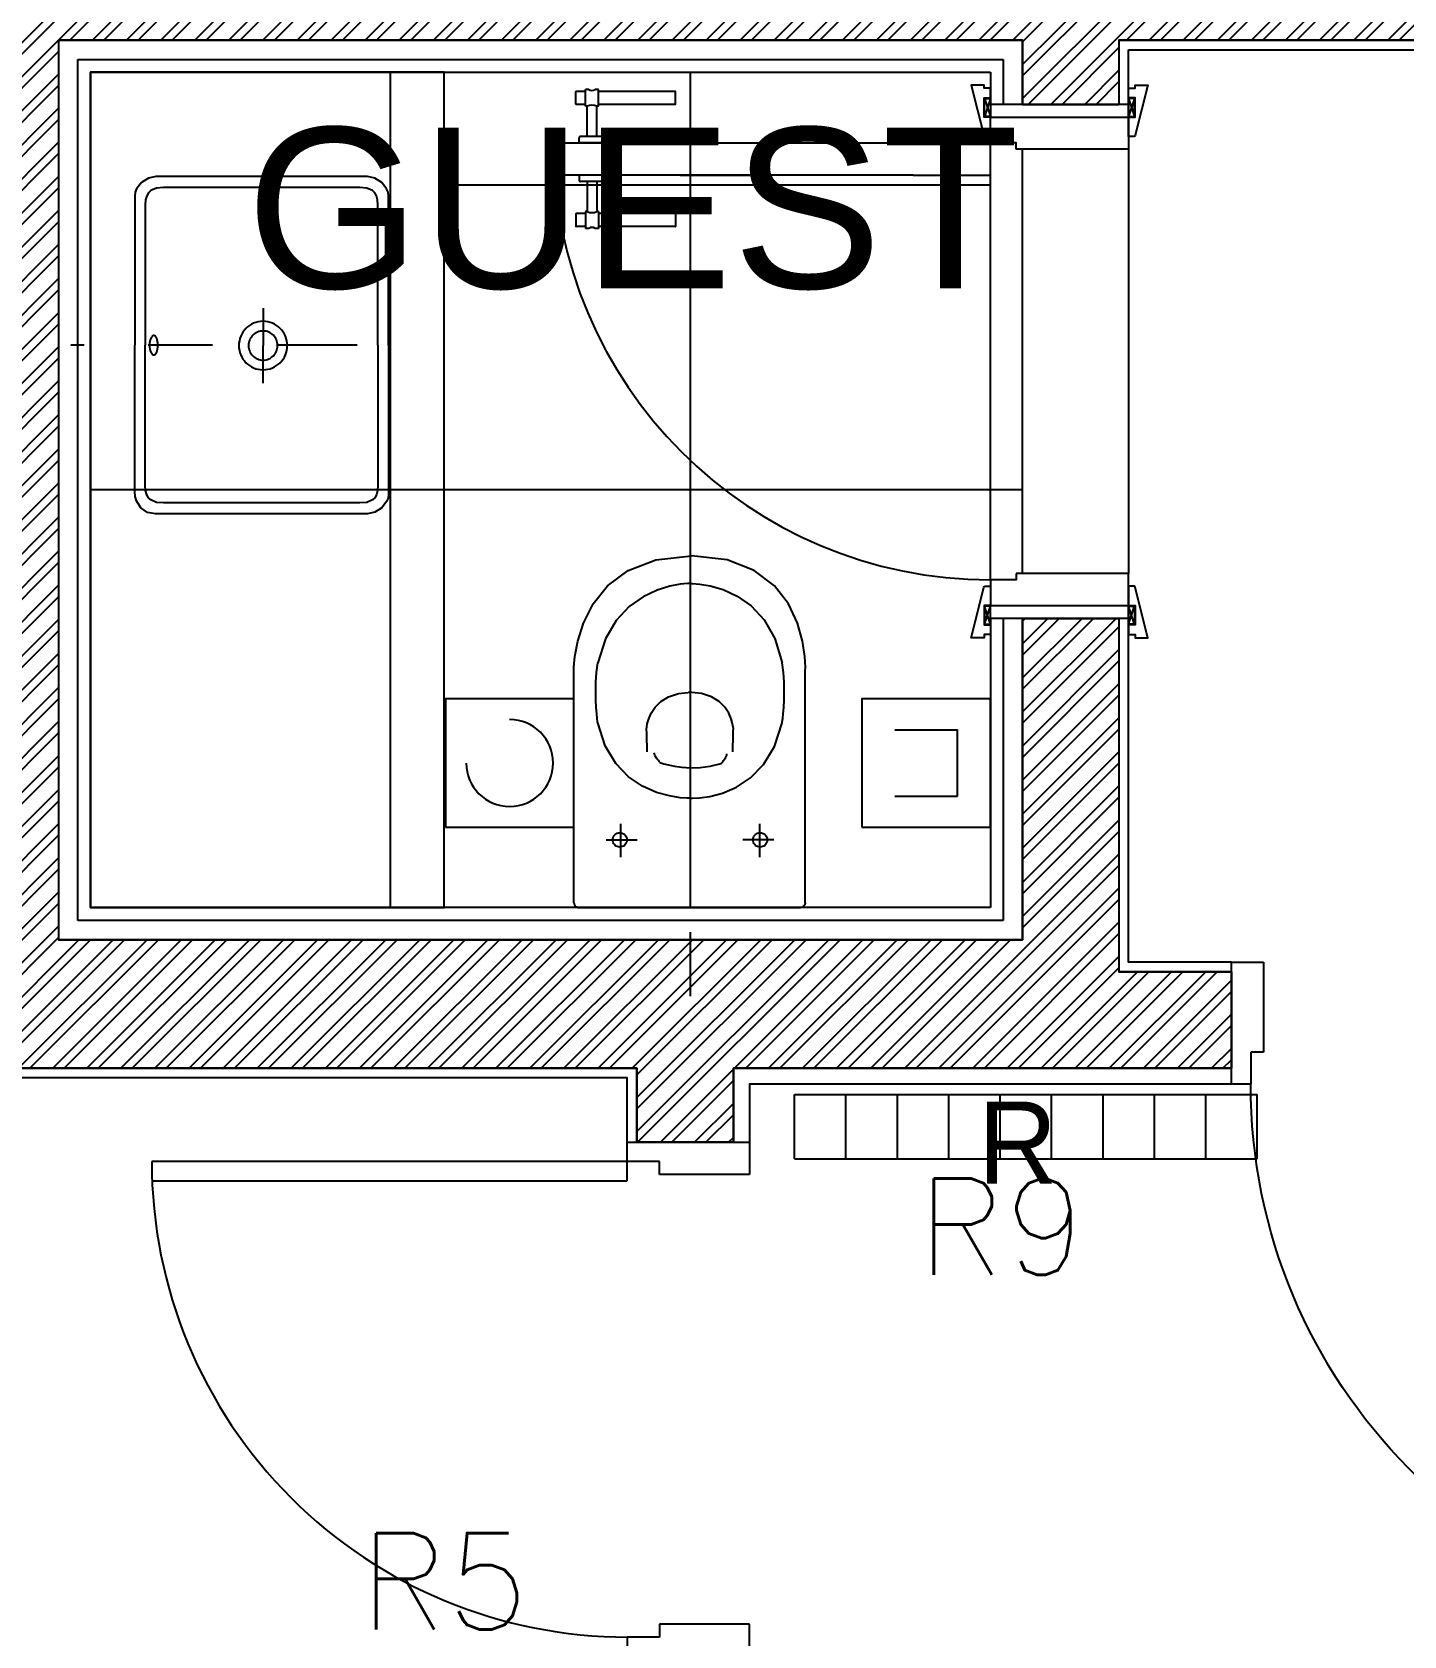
# Model space of a CAD drawing. Extents: x 0 to 47, y -4.1 to 58.5.
# Drawn here: x 29.327 to 31.462, y 9.967 to 12.462 of the extents above; entities that cross this region are included whole.
import ezdxf
from ezdxf.enums import TextEntityAlignment as Align

# ---------------------------------------------------------------- set-up
doc = ezdxf.new("R2010")
doc.units = 0
doc.header["$MEASUREMENT"] = 0
doc.header["$PDMODE"] = 35
doc.header["$PDSIZE"] = 0.3
for name, pattern in [('CENTER', [2, 1.25, -0.25, 0.25, -0.25]), ('DASHDOTX2', [50.8, 25.4, -12.7, 0, -12.7]), ('HIDDEN2', [0.1875, 0.125, -0.0625])]:
    doc.linetypes.add(name, pattern=pattern)
doc.layers.get('0').update_dxf_attribs({"linetype": 'CONTINUOUS'})
doc.layers.get('DEFPOINTS').update_dxf_attribs({"linetype": 'CONTINUOUS'})
for name, color, linetype in [('03', 3, 'CONTINUOUS'), ('04', 4, 'CONTINUOUS'), ('A-AXIS-SANITARY', 10, 'DASHDOTX2'), ('a-dim', 3, 'CONTINUOUS'), ('A-DOORS', 1, 'CONTINUOUS'), ('A-HATCH-WALL', 8, 'CONTINUOUS'), ('A-NOMENCLATURE', 3, 'CONTINUOUS'), ('A-PLASTER', 8, 'CONTINUOUS'), ('A-PORTE', 1, 'CONTINUOUS'), ('A-proj-marble', 137, 'CONTINUOUS'), ('A-PROJ-TIL-BATH', 8, 'CONTINUOUS'), ('A-RADIATEUR HIDDEN', 4, 'HIDDEN2'), ('A-SECT-TILE', 12, 'CONTINUOUS'), ('A-WALL', 4, 'CONTINUOUS'), ('FUR2', 34, 'CONTINUOUS')]:
    doc.layers.add(name, color=color, linetype=linetype)
doc.styles.add('A100-STEXT', font='Arial Regular.ttf', dxfattribs={"height": 0.25})
doc.styles.add('ROMANS', font='romans')
doc.dimstyles.new('A100-DIM', dxfattribs={"dimtxt": 0.25, "dimasz": 0.2, "dimexe": 0.1, "dimexo": 0.3, "dimgap": 0.1, "dimtad": 1, "dimlfac": 100, "dimrnd": 0.5, "dimdsep": 46, "dimtxsty": 'A100-STEXT', "dimblk1": 'OBLIQUE', "dimblk2": 'OBLIQUE', "dimsah": 1, "dimcen": -0.05, "dimdle": 0.1, "dimclrd": 15, "dimclre": 15, "dimclrt": 256, "dimadec": 0, "dimazin": 0, "dimtfac": 0.28, "dimtix": 1, "dimtmove": 2, "dimatfit": 3, "dimldrblk": 'OBLIQUE', "dimfxl": 1, "dimtolj": 1, "dimarcsym": 0})

# ---------------------------------------------------------------- blocks, each defined once
blk = doc.blocks.new('P90E19D')
at = {"layer": 'A-PORTE'}
for p, q in [((0, 0), (0.05, 0)), ((0, -0.19), (0, 0)), ((0.05, 0), (0.05, -0.14)), ((0.9, 0), (0.85, 0)), ((0.85, 0), (0.85, -0.14)), ((0.9, -0.19), (0.9, 0)), ((0.03, -0.14), (0.03, -0.19)), ((0.05, -0.14), (0.03, -0.14)), ((0.85, -0.14), (0.87, -0.14)), ((0.87, -0.14), (0.87, -0.19)), ((0.03, -0.19), (0, -0.19)), ((0.06, -0.19), (0.02, -0.19)), ((0.03, -0.19), (0.03, -1.0399)), ((0.06, -1.0391), (0.06, -0.19)), ((0.87, -0.19), (0.9, -0.19))]:
    blk.add_line(p, q, dxfattribs=at)
blk.add_arc((0.02, -0.19), 0.85, 270.6741, 360, dxfattribs=at)
blk = doc.blocks.new('P80E19D')
at = {"layer": 'A-PORTE'}
for p, q in [((0, -0.19), (0, 0)), ((0, 0), (0.05, 0)), ((0.05, 0), (0.05, -0.14)), ((0.75, 0), (0.75, -0.14)), ((0.8, 0), (0.75, 0)), ((0.8, -0.19), (0.8, 0)), ((0.05, -0.14), (0.03, -0.14)), ((0.03, -0.14), (0.03, -0.19)), ((0.75, -0.14), (0.77, -0.14)), ((0.77, -0.14), (0.77, -0.19)), ((0.03, -0.19), (0, -0.19)), ((0.06, -0.19), (0.02, -0.19)), ((0.03, -0.19), (0.03, -0.93)), ((0.06, -0.93), (0.06, -0.19)), ((0.77, -0.19), (0.8, -0.19))]:
    blk.add_line(p, q, dxfattribs=at)
blk.add_arc((0.03, -0.19), 0.74, 270, 0, dxfattribs=at)
blk = doc.blocks.new('A$C4412624D')
for points in [[(-363.316505, 205.931824, 0), (-369.377186, 205.812927, 0), (-385.619804, 204.401184, 0), (-409.135235, 200.113983, 0), (-437.014357, 191.368836, 0), (-466.348038, 176.583069, 0), (-494.227158, 154.174194, 0), (-517.742592, 122.559601, 0), (-533.985207, 80.156738, 0), (-540.045876, 25.382996, 0)], [(-7.305237, 205.931824, 0), (-19.51413, 205.931824, 0), (-52.233948, 205.931824, 0), (-99.604431, 205.931824, 0), (-155.76532, 205.931824, 0), (-214.856354, 205.931793, 0), (-271.017242, 205.931793, 0), (-318.387726, 205.931793, 0), (-351.107536, 205.931763, 0), (-363.316406, 205.931763, 0)], [(-7.305237, 205.931824, 0), (-7.054718, 205.891724, 0), (-6.383331, 205.746399, 0), (-5.411285, 205.458283, 0), (-4.258881, 204.989777, 0), (-3.046356, 204.303314, 0), (-1.893951, 203.361298, 0), (-0.921936, 202.126221, 0), (-0.250519, 200.560455, 0), (0, 198.626465, 0)], [(-0.000031, 198.626618, 0), (-0.000031, 186.942688, 0), (-0.000031, 155.629791, 0), (-0.000031, 110.296204, 0), (-0.000031, 56.550171, 0), (0, 0, 0), (0, -53.746025, 0), (0, -99.079628, 0), (0.000031, -130.392528, 0), (0.000031, -142.076446, 0)], [(-283.871368, 169.254578, 0), (-285.531082, 169.495087, 0), (-290.24971, 170.096344, 0), (-297.636414, 170.87796, 0), (-307.300392, 171.659577, 0), (-318.850838, 172.260834, 0), (-331.896935, 172.501343, 0), (-346.047874, 172.200714, 0), (-360.912849, 171.17862, 0), (-376.101044, 169.254608, 0)], [(-497.934326, 27.701111, 0), (-497.803253, 31.697464, 0), (-496.723526, 42.562134, 0), (-493.665352, 58.608521, 0), (-487.598946, 78.150055, 0), (-477.494526, 99.500153, 0), (-462.322313, 120.972229, 0), (-441.052518, 140.879669, 0), (-412.655359, 157.53595, 0), (-376.101051, 169.254425, 0)], [(-167.899292, 27.713638, 0), (-167.94632, 31.783478, 0), (-168.779755, 42.831787, 0), (-171.43811, 59.116745, 0), (-176.960022, 78.896546, 0), (-186.383972, 100.429382, 0), (-200.748535, 121.973389, 0), (-221.092255, 141.786835, 0), (-248.453674, 158.127808, 0), (-283.871368, 169.254547, 0)], [(-103.977631, 156.470307, 0), (-103.977631, 154.841889, 0), (-103.977631, 150.477722, 0), (-103.977631, 144.159454, 0), (-103.977631, 136.668732, 0), (-103.977661, 128.787171, 0), (-103.977661, 121.296448, 0), (-103.977661, 114.97818, 0), (-103.977692, 110.614014, 0), (-103.977692, 108.985626, 0)], [(-128.633087, 134.554077, 0), (-126.879395, 134.554077, 0), (-122.179504, 134.554077, 0), (-115.375183, 134.554077, 0), (-107.308197, 134.554077, 0), (-98.820343, 134.554108, 0), (-90.753357, 134.554108, 0), (-83.949036, 134.554108, 0), (-79.249146, 134.554138, 0), (-77.495453, 134.554138, 0)], [(-93.019531, 135.467438, 0), (-93.196075, 137.437134, 0), (-93.705109, 139.291046, 0), (-94.515656, 140.998169, 0), (-95.596771, 142.527588, 0), (-96.917511, 143.848328, 0), (-98.446899, 144.929444, 0), (-100.154022, 145.740021, 0), (-102.007935, 146.249054, 0), (-103.977631, 146.425629, 0), (-103.977631, 146.425537, 0), (-105.947327, 146.248993, 0), (-107.801239, 145.73996, 0), (-109.508362, 144.929413, 0), (-111.03775, 143.848328, 0), (-112.358459, 142.527588, 0), (-113.439575, 140.99823, 0), (-114.250092, 139.291107, 0), (-114.759094, 137.437256, 0), (-114.935638, 135.46759, 0), (-114.93573, 135.467438, 0), (-114.759186, 133.497742, 0), (-114.250153, 131.643829, 0), (-113.439606, 129.936707, 0), (-112.35849, 128.407288, 0), (-111.03775, 127.086548, 0), (-109.508362, 126.005432, 0), (-107.801239, 125.194855, 0), (-105.947327, 124.685822, 0), (-103.977631, 124.509247, 0), (-103.977631, 124.509339, 0), (-102.007935, 124.685883, 0), (-100.154022, 125.194916, 0), (-98.446899, 126.005463, 0), (-96.917511, 127.086548, 0), (-95.596802, 128.407288, 0), (-94.515686, 129.936646, 0), (-93.70517, 131.643768, 0), (-93.196167, 133.49762, 0), (-93.019623, 135.467285, 0)], [(-239.127029, 93.496338, 0), (-244.453003, 93.570557, 0), (-249.945557, 93.674713, 0), (-255.392944, 93.798554, 0), (-260.583328, 93.931671, 0), (-265.304947, 94.063751, 0), (-269.345993, 94.184479, 0), (-272.494675, 94.283508, 0), (-274.5392, 94.350495, 0), (-275.267776, 94.375122, 0), (-275.267746, 94.375122, 0), (-277.177994, 94.160919, 0), (-282.297455, 93.202637, 0), (-289.709213, 91.026795, 0), (-298.496338, 87.159912, 0), (-307.741928, 81.128479, 0), (-316.529068, 72.45903, 0), (-323.940826, 60.67807, 0), (-329.060295, 45.312103, 0), (-330.970551, 25.887634, 0)], [(-222.988953, 73.828949, 0), (-223.338638, 74.133179, 0), (-224.304276, 74.948532, 0), (-225.760712, 76.128952, 0), (-227.582809, 77.528443, 0), (-229.645447, 79.000946, 0), (-231.823486, 80.400421, 0), (-233.99176, 81.580872, 0), (-236.025146, 82.39621, 0), (-237.798523, 82.70047, 0)], [(-222.988953, 73.828949, 0), (-222.415253, 72.286972, 0), (-220.969742, 67.851441, 0), (-219.065781, 60.807938, 0), (-217.11673, 51.442078, 0), (-215.53595, 40.039414, 0), (-214.736816, 26.885574, 0), (-215.132675, 12.266113, 0), (-217.136887, -3.533356, 0), (-221.162842, -20.227234, 0)], [(-363.316505, -149.381658, 0), (-369.377186, -149.461094, 0), (-385.619804, -148.580885, 0), (-409.135235, -145.063267, 0), (-437.014357, -137.230472, 0), (-466.348038, -123.404728, 0), (-494.227158, -101.908272, 0), (-517.742592, -71.063339, 0), (-533.985207, -29.192154, 0), (-540.045876, 25.383057, 0)], [(-497.934326, 27.701111, 0), (-497.877174, 23.658875, 0), (-496.982231, 12.679642, 0), (-494.164284, -3.515335, 0), (-488.338104, -23.204819, 0), (-478.41848, -44.667587, 0), (-463.320183, -66.182388, 0), (-441.957998, -86.028, 0), (-413.246702, -102.483177, 0), (-376.101074, -113.826691, 0)], [(-239.127029, -38.068466, 0), (-244.453003, -38.14267, 0), (-249.945557, -38.246841, 0), (-255.392944, -38.370651, 0), (-260.583328, -38.503769, 0), (-265.304947, -38.635849, 0), (-269.345993, -38.756561, 0), (-272.494675, -38.855591, 0), (-274.5392, -38.922577, 0), (-275.267776, -38.947189, 0), (-275.267746, -38.947235, 0), (-277.177994, -38.733047, 0), (-282.297455, -37.774811, 0), (-289.709213, -35.599045, 0), (-298.496338, -31.732208, 0), (-307.741928, -25.700821, 0), (-316.529068, -17.031387, 0), (-323.940826, -5.250381, 0), (-329.060295, 10.115692, 0), (-330.970551, 29.540344, 0)], [(-167.899292, 27.713638, 0), (-167.835449, 23.744888, 0), (-168.391693, 12.949295, 0), (-170.689728, -3.00711, 0), (-175.851273, -22.458359, 0), (-184.998032, -43.738403, 0), (-199.251709, -65.181274, 0), (-219.733994, -85.120949, 0), (-247.56662, -101.891426, 0), (-283.871277, -113.826691, 0)], [(-221.162796, -20.227218, 0), (-221.512482, -20.531448, 0), (-222.478119, -21.346786, 0), (-223.934555, -22.527222, 0), (-225.756668, -23.926681, 0), (-227.819305, -25.39917, 0), (-229.99733, -26.79863, 0), (-232.165619, -27.97905, 0), (-234.19902, -28.794388, 0), (-235.972382, -29.098617, 0)], [(-93.019531, -80.039558, 0), (-93.196075, -78.069855, 0), (-93.705109, -76.215965, 0), (-94.515656, -74.508842, 0), (-95.596771, -72.979439, 0), (-96.917511, -71.658707, 0), (-98.446899, -70.577591, 0), (-100.154022, -69.767044, 0), (-102.007935, -69.258026, 0), (-103.977631, -69.081474, 0), (-103.977631, -69.081459, 0), (-105.947327, -69.258011, 0), (-107.801239, -69.767036, 0), (-109.508362, -70.577583, 0), (-111.03775, -71.658699, 0), (-112.358459, -72.979431, 0), (-113.439575, -74.508835, 0), (-114.250092, -76.21595, 0), (-114.759094, -78.069839, 0), (-114.935638, -80.039543, 0), (-114.93573, -80.039558, 0), (-114.759186, -82.009262, 0), (-114.250153, -83.863159, 0), (-113.439606, -85.570282, 0), (-112.35849, -87.099686, 0), (-111.03775, -88.420425, 0), (-109.508362, -89.501541, 0), (-107.801239, -90.312088, 0), (-105.947327, -90.821113, 0), (-103.977631, -90.997673, 0), (-103.977631, -90.997658, 0), (-102.007935, -90.821106, 0), (-100.154022, -90.31208, 0), (-98.446899, -89.501533, 0), (-96.917511, -88.420418, 0), (-95.596802, -87.099678, 0), (-94.515686, -85.570274, 0), (-93.70517, -83.863144, 0), (-93.196167, -82.009254, 0), (-93.019623, -80.039543, 0)], [(-103.977631, -101.042419, 0), (-103.977631, -99.414001, 0), (-103.977631, -95.049827, 0), (-103.977631, -88.731552, 0), (-103.977631, -81.240814, 0), (-103.977661, -73.359253, 0), (-103.977661, -65.868515, 0), (-103.977661, -59.550239, 0), (-103.977692, -55.186066, 0), (-103.977692, -53.557648, 0)], [(-128.633087, -79.126785, 0), (-126.879395, -79.126785, 0), (-122.179504, -79.126785, 0), (-115.375183, -79.126785, 0), (-107.308197, -79.126793, 0), (-98.820343, -79.126793, 0), (-90.753357, -79.1268, 0), (-83.949036, -79.1268, 0), (-79.249146, -79.126808, 0), (-77.495453, -79.126816, 0)], [(-283.871368, -113.826683, 0), (-285.531082, -114.067184, 0), (-290.24971, -114.668434, 0), (-297.636414, -115.450065, 0), (-307.300392, -116.231693, 0), (-318.850838, -116.832943, 0), (-331.896935, -117.073444, 0), (-346.047874, -116.772819, 0), (-360.912849, -115.750694, 0), (-376.101044, -113.826691, 0)], [(-7.305237, -149.381658, 0), (-7.054718, -149.341568, 0), (-6.383331, -149.196247, 0), (-5.411285, -148.908123, 0), (-4.258881, -148.439623, 0), (-3.046356, -147.753174, 0), (-1.893951, -146.811207, 0), (-0.921936, -145.576141, 0), (-0.250519, -144.010414, 0), (0, -142.076446, 0)], [(-7.305237, -149.381658, 0), (-19.51413, -149.381658, 0), (-52.233948, -149.381658, 0), (-99.604431, -149.381658, 0), (-155.76532, -149.381658, 0), (-214.856354, -149.38166, 0), (-271.017242, -149.38166, 0), (-318.387726, -149.38166, 0), (-351.107536, -149.381662, 0), (-363.316406, -149.381662, 0)]]:
    blk.add_polyline3d(points)
at = {"layer": 'A-AXIS-SANITARY', "linetype": 'CENTER', "ltscale": 0.1}
blk.add_line((136.288241, 26.88557), (-721.794139, 26.885582), dxfattribs=at)
blk = doc.blocks.new('A$C14A67201')
for p, q in [((-0.1486, -0.0485), (-0.0514, -0.0485)), ((-0.0514, -0.1515), (-0.0514, -0.0485)), ((-0.1486, -0.1515), (-0.0514, -0.1515))]:
    blk.add_line(p, q)
blk.add_lwpolyline([(-0.2, -0.2), (0, -0.2), (0, 0), (-0.2, 0)], close=True)
blk = doc.blocks.new('A$C767F1EFC')
blk.add_lwpolyline([(-0.2, -0.2), (0, -0.2), (0, 0), (-0.2, 0)], close=True)
blk.add_arc((-0.1, -0.1), 0.0676, 180, 90)
blk = doc.blocks.new('_OBLIQUE')
at = {"color": 0, "linetype": 'ByBlock'}
blk.add_line((-0.5, -0.5), (0.5, 0.5), dxfattribs=at)
blk = doc.blocks.new('*D309')
at = {"layer": 'a-dim', "color": 15, "lineweight": -2, "transparency": 16777216}
for p, q in [((28.2126, 8.765), (28.2126, 10.935)), ((29.3534, 10.835), (28.1126, 10.835)), ((29.3534, 8.865), (28.1126, 8.865))]:
    blk.add_line(p, q, dxfattribs=at)
at = {"layer": 'DEFPOINTS', "color": 0, "transparency": 16777216}
for p in [(28.2126, 10.835), (29.6534, 10.835), (29.6534, 8.865)]:
    blk.add_point(p, dxfattribs=at)
at = {"layer": 'a-dim', "color": 15, "lineweight": -2, "transparency": 16777216, "xscale": 0.2, "yscale": 0.2, "zscale": 0.2}
for p, rotation in [((28.2126, 10.835), 90), ((28.2126, 8.865), 270)]:
    blk.add_blockref('_OBLIQUE', p, dxfattribs=dict(at, rotation=rotation))
at = {"layer": 'a-dim', "transparency": 16777216, "insert": (27.9849, 9.85), "char_height": 0.25, "attachment_point": 5, "rotation": 90, "style": 'A100-STEXT'}
blk.add_mtext('\\A1;197', dxfattribs=at)

msp = doc.modelspace()

# ---------------------------------------------------------------- hatches: boundary and pattern name
at = {"layer": 'A-HATCH-WALL'}
h = msp.add_hatch(dxfattribs=at)
h.set_pattern_fill('ANSI32', color=256, scale=0.1, style=0)
h.set_pattern_definition([(45, (68.201238, -5e-07), (-0.026516504, 0.026516504), []), (45, (68.218915, -5e-07), (-0.026516504, 0.026516504), [])])
h.paths.add_polyline_path([(32.49337, 12.6), (27.76837, 12.6), (27.76837, 10.85), (28.31837, 10.85), (28.31837, 11), (27.86837, 11), (27.86837, 12.45), (29.21837, 12.45), (29.21837, 11), (29.11837, 11), (29.11837, 10.85), (30.26837, 10.85), (30.26837, 10.73483), (30.41837, 10.73483), (30.41837, 10.85), (31.19337, 10.85), (31.19337, 11), (31.01837, 11), (31.01837, 11.55), (30.86837, 11.55), (30.86837, 11.05), (29.36837, 11.05), (29.36837, 12.45), (30.86837, 12.45), (30.86837, 12.35), (31.01837, 12.35), (31.01837, 12.45), (32.49337, 12.45), (32.49337, 12.19), (32.69337, 12.19), (32.69337, 12.34964), (32.55337, 12.35), (32.55337, 13.06964), (32.69337, 13.06964), (32.69337, 14.2175), (32.49337, 14.2175)])

# ---------------------------------------------------------------- linework, layer by layer
at = {"layer": '04'}
for p, q in [((30.51354, 10.80913), (31.23354, 10.80913)), ((30.51354, 10.70913), (30.51354, 10.80913)), ((30.59354, 10.70913), (30.59354, 10.80913)), ((30.67354, 10.70913), (30.67354, 10.80913)), ((30.75354, 10.70913), (30.75354, 10.80913)), ((30.83354, 10.70913), (30.83354, 10.80913)), ((30.91354, 10.70913), (30.91354, 10.80913)), ((30.99354, 10.70913), (30.99354, 10.80913)), ((31.07354, 10.70913), (31.07354, 10.80913)), ((31.15354, 10.70913), (31.15354, 10.80913)), ((31.15354, 10.70913), (31.15354, 10.80913)), ((31.23354, 10.70913), (31.23354, 10.80913)), ((30.51354, 10.70913), (31.23354, 10.70913))]:
    msp.add_line(p, q, dxfattribs=at)
at = {"layer": 'A-AXIS-SANITARY', "linetype": 'CENTER', "ltscale": 0.1}
msp.add_line((29.83307, 11.975), (29.38777, 11.975), dxfattribs=at)
for points in [[(29.68665, 12.033), (29.68665, 11.97464)], [(29.68665, 11.91628), (29.68665, 11.97464)]]:
    msp.add_lwpolyline(points, dxfattribs=at)
at = {"layer": 'a-dim'}
msp.add_lwpolyline([(32.49337, 12.45), (31.01837, 12.45), (31.01837, 12.35), (30.86837, 12.35), (30.86837, 12.45), (29.36837, 12.45), (29.36837, 11.05), (30.86837, 11.05), (30.86837, 11.55), (31.01837, 11.55), (31.01837, 11), (31.19337, 11), (31.19337, 10.85), (30.41837, 10.85), (30.41837, 10.73483), (30.26837, 10.73483), (30.26837, 10.85), (29.11837, 10.85)], dxfattribs=at)
at = {"layer": 'A-DOORS'}
for p, q in [((30.17337, 12.3505), (30.17337, 12.3695)), ((30.18837, 12.37), (30.17387, 12.37)), ((30.18837, 12.347), (30.18837, 12.373)), ((30.19337, 12.373), (30.18837, 12.373)), ((30.20837, 12.373), (30.20337, 12.373)), ((30.20837, 12.347), (30.20837, 12.373)), ((30.32787, 12.37), (30.20837, 12.37)), ((30.32837, 12.3505), (30.32837, 12.3695)), ((30.81837, 12.359), (30.80937, 12.331)), ((30.80937, 12.359), (30.81837, 12.331)), ((31.03337, 12.359), (31.04237, 12.331)), ((31.04237, 12.359), (31.03337, 12.331)), ((30.18837, 12.35), (30.17387, 12.35)), ((30.19087, 12.347), (30.18837, 12.347)), ((30.19087, 12.3), (30.19087, 12.347)), ((30.20837, 12.347), (30.20587, 12.347)), ((30.20587, 12.3), (30.20587, 12.347)), ((30.32787, 12.35), (30.20837, 12.35)), ((30.13837, 12.24), (30.13837, 12.29)), ((30.13837, 12.29), (30.25837, 12.29)), ((30.17837, 12.29), (30.17837, 12.298)), ((30.21837, 12.29), (30.17837, 12.29)), ((30.21637, 12.3), (30.18037, 12.3)), ((30.21837, 12.29), (30.21837, 12.298)), ((30.25837, 12.29), (30.69837, 12.29)), ((30.33537, 12.29), (30.45837, 12.29)), ((30.81837, 12.29), (30.69837, 12.29)), ((30.81837, 12.24), (30.81837, 12.29)), ((30.25837, 12.24), (30.13837, 12.24)), ((30.17837, 12.24), (30.17837, 12.232)), ((30.21837, 12.24), (30.17837, 12.24)), ((30.21637, 12.23), (30.18037, 12.23)), ((30.19087, 12.23), (30.19087, 12.183)), ((30.20587, 12.23), (30.20587, 12.183)), ((30.21837, 12.24), (30.21837, 12.232)), ((30.69837, 12.24), (30.25837, 12.24)), ((30.33537, 12.24), (30.45837, 12.24)), ((30.69837, 12.24), (30.81837, 12.24)), ((30.18837, 12.18), (30.17387, 12.18)), ((30.18837, 12.183), (30.18837, 12.157)), ((30.19087, 12.183), (30.18837, 12.183)), ((30.20837, 12.183), (30.20587, 12.183)), ((30.20837, 12.183), (30.20837, 12.157)), ((30.32787, 12.18), (30.20837, 12.18)), ((30.17337, 12.1795), (30.17337, 12.1605)), ((30.18837, 12.16), (30.17387, 12.16)), ((30.19337, 12.157), (30.18837, 12.157)), ((30.20837, 12.157), (30.20337, 12.157)), ((30.32787, 12.16), (30.20837, 12.16)), ((30.32837, 12.1795), (30.32837, 12.1605)), ((30.81837, 11.541), (30.80937, 11.569)), ((30.80937, 11.541), (30.81837, 11.569)), ((31.03337, 11.541), (31.04237, 11.569)), ((31.04237, 11.541), (31.03337, 11.569))]:
    msp.add_line(p, q, dxfattribs=at)
at = {"layer": 'A-DOORS', "color": 8}
for p, q in [((30.81837, 11.61), (30.81837, 12.29)), ((31.03337, 12.28), (31.03337, 11.62))]:
    msp.add_line(p, q, dxfattribs=at)
at = {"layer": 'A-DOORS'}
for points in [[(30.81837, 12.36), (30.81837, 12.375), (30.80837, 12.375), (30.80837, 12.38), (30.78837, 12.38), (30.80801, 12.30178, 0.3817689), (30.81, 12.3), (30.81837, 12.3), (30.81837, 12.33), (30.80837, 12.33), (30.80837, 12.36), (30.81837, 12.36)], [(31.03337, 12.36), (31.03337, 12.375), (31.04337, 12.375), (31.04337, 12.38), (31.06337, 12.38), (31.04373, 12.30178, -0.3817689), (31.04174, 12.3), (31.03337, 12.3), (31.03337, 12.33), (31.04337, 12.33), (31.04337, 12.36), (31.03337, 12.36)], [(30.81837, 11.54), (30.81837, 11.525), (30.80837, 11.525), (30.80837, 11.52), (30.78837, 11.52), (30.80801, 11.59822, -0.3817689), (30.81, 11.6), (30.81837, 11.6), (30.81837, 11.57), (30.80837, 11.57), (30.80837, 11.54), (30.81837, 11.54)], [(31.03337, 11.54), (31.03337, 11.525), (31.04337, 11.525), (31.04337, 11.52), (31.06337, 11.52), (31.04373, 11.59822, 0.3817689), (31.04174, 11.6), (31.03337, 11.6), (31.03337, 11.57), (31.04337, 11.57), (31.04337, 11.54), (31.03337, 11.54)]]:
    msp.add_lwpolyline(points, format="xyb", dxfattribs=at)
for points in [[(30.81837, 12.359), (30.81837, 12.331), (30.80937, 12.331), (30.80937, 12.359)], [(31.03337, 12.359), (31.03337, 12.331), (31.04237, 12.331), (31.04237, 12.359)], [(30.81837, 11.541), (30.81837, 11.569), (30.80937, 11.569), (30.80937, 11.541)], [(31.03337, 11.541), (31.03337, 11.569), (31.04237, 11.569), (31.04237, 11.541)]]:
    msp.add_lwpolyline(points, close=True, dxfattribs=at)
for points in [[(31.03337, 12.35), (30.81837, 12.35), (30.81837, 12.33), (31.03337, 12.33), (31.03337, 12.35)], [(30.85837, 12.28), (30.85837, 12.29), (30.81837, 12.29), (30.81837, 12.33)], [(30.81837, 12.33), (31.03337, 12.33), (31.03337, 12.28), (30.85837, 12.28)], [(30.85837, 11.62), (30.85837, 11.61), (30.81837, 11.61), (30.81837, 11.57)], [(30.81837, 11.57), (31.03337, 11.57), (31.03337, 11.62), (30.85837, 11.62)], [(31.03337, 11.55), (30.81837, 11.55), (30.81837, 11.57), (31.03337, 11.57), (31.03337, 11.55)]]:
    msp.add_lwpolyline(points, dxfattribs=at)
msp.add_arc((30.81867, 12.2903), 0.6803, 180.02544, 269.97456, dxfattribs=at)
for centre, major_axis, start_param, end_param in [((30.17387, 12.3695), (-0.000354, 0.000354), 5.4977871, 7.0685835), ((30.19837, 12.38058), (-0.00642, 0.00642), 1.7732809, 2.9391081), ((30.32787, 12.3695), (-0.000354, -0.000354), 2.3561945, 3.9269908), ((30.17387, 12.3505), (-0.000354, -0.000354), -0.7853982, 0.7853982), ((30.19837, 12.329), (-0.01379, 0.01379), 5.102996, 5.8925783), ((30.32787, 12.3505), (-0.000354, 0.000354), 2.3561945, 3.9269908), ((30.18037, 12.298), (-0.00141, 0.00141), 5.4977871, 7.0685835), ((30.21637, 12.298), (-0.00141, -0.00141), 2.3561945, 3.9269908), ((30.18037, 12.232), (-0.00141, -0.00141), -0.7853982, 0.7853982), ((30.21637, 12.232), (-0.00141, 0.00141), 2.3561945, 3.9269908), ((30.17387, 12.1795), (-0.000354, 0.000354), 5.4977871, 7.0685835), ((30.19837, 12.201), (-0.01379, 0.01379), 1.9614034, 2.7509856), ((30.32787, 12.1795), (-0.000354, -0.000354), 2.3561945, 3.9269908), ((30.17387, 12.1605), (-0.000354, -0.000354), -0.7853982, 0.7853982), ((30.19837, 12.14942), (-0.00642, 0.00642), 4.9148735, 6.0807007), ((30.32787, 12.1605), (-0.000354, 0.000354), 2.3561945, 3.9269908)]:
    msp.add_ellipse(centre, major_axis=major_axis, ratio=1, start_param=start_param, end_param=end_param, dxfattribs=at)
at = {"layer": 'A-PLASTER'}
for p, q in [((31.03337, 12.35), (31.03337, 12.435)), ((31.03337, 12.435), (32.47837, 12.435))]:
    msp.add_line(p, q, dxfattribs=at)
for points in [[(31.19337, 11.015), (31.03337, 11.015), (31.03337, 11.55)], [(30.25337, 10.73483), (30.25337, 10.835), (29.11837, 10.835)], [(31.19337, 10.825), (30.44337, 10.825), (30.44337, 10.73483)]]:
    msp.add_lwpolyline(points, dxfattribs=at)
at = {"layer": 'A-proj-marble'}
for p, q in [((29.88504, 11.1), (29.88504, 12.4)), ((30.3517, 11.1), (30.3517, 12.4)), ((30.86837, 11.62), (30.86837, 12.28)), ((30.86837, 11.75), (29.41837, 11.75))]:
    msp.add_line(p, q, dxfattribs=at)
at = {"layer": 'A-PROJ-TIL-BATH'}
msp.add_line((29.96837, 12.225), (30.81837, 12.225), dxfattribs=at)
at = {"layer": 'A-SECT-TILE'}
for p, q in [((29.39837, 11.08), (29.39837, 12.42)), ((29.39837, 12.42), (30.83837, 12.42)), ((30.83837, 12.42), (30.83837, 12.35)), ((29.41837, 11.1), (29.41837, 12.4)), ((29.41837, 12.4), (30.81837, 12.4)), ((30.81837, 12.4), (30.81837, 12.35)), ((30.81837, 11.55), (30.81837, 11.1)), ((30.83837, 11.55), (30.83837, 11.08)), ((30.81837, 11.1), (29.41837, 11.1)), ((30.83837, 11.08), (29.39837, 11.08))]:
    msp.add_line(p, q, dxfattribs=at)
at = {"layer": 'A-WALL'}
for p, q in [((29.36837, 12.45), (30.86837, 12.45)), ((29.36837, 12.45), (29.36837, 11.05)), ((29.36837, 12.45), (30.86837, 12.45)), ((30.86837, 12.45), (30.86837, 12.35)), ((30.86837, 12.45), (30.86837, 12.35)), ((31.01837, 12.45), (31.01837, 12.35)), ((31.01837, 12.45), (32.49337, 12.45)), ((31.01837, 12.45), (31.01837, 12.35)), ((31.01837, 12.45), (32.49337, 12.45)), ((30.86837, 12.35), (31.01837, 12.35)), ((30.86837, 12.35), (31.01837, 12.35)), ((30.86837, 11.55), (31.01837, 11.55)), ((30.86837, 11.55), (30.86837, 11.05)), ((31.01837, 11.55), (31.01837, 11)), ((30.86837, 11.05), (29.36837, 11.05)), ((31.19337, 11), (31.01837, 11)), ((31.19337, 10.85), (31.19337, 11))]:
    msp.add_line(p, q, dxfattribs=at)
for points in [[(27.76837, 10.85), (28.31837, 10.85), (28.31837, 11), (27.86837, 11), (27.86837, 12.45), (29.21837, 12.45), (29.21837, 11), (29.11837, 11), (29.11837, 10.85), (30.26837, 10.85), (30.26837, 10.73483), (30.41837, 10.73483), (30.41837, 10.85), (31.19337, 10.85)], [(32.49337, 12.45), (31.01837, 12.45), (31.01837, 12.35), (30.86837, 12.35), (30.86837, 12.45), (29.36837, 12.45), (29.36837, 11.05), (30.86837, 11.05), (30.86837, 11.55), (31.01837, 11.55), (31.01837, 11), (31.19337, 11), (31.19337, 10.85), (30.41837, 10.85), (30.41837, 10.73483), (30.26837, 10.73483), (30.26837, 10.85), (29.11837, 10.85)]]:
    msp.add_lwpolyline(points, dxfattribs=at)
at = {"layer": 'FUR2'}
msp.add_lwpolyline([(29.96837, 11.1), (29.96837, 12.4), (29.41837, 12.4), (29.41837, 11.1)], close=True, dxfattribs=at)
for points in [[(29.88179, 11.9751), (29.88179, 11.97771), (29.88179, 11.98509), (29.88179, 11.99655), (29.88179, 12.01143), (29.88179, 12.02902), (29.88179, 12.04866), (29.88179, 12.09134), (29.88179, 12.13403), (29.88179, 12.15367), (29.88179, 12.17126), (29.88179, 12.18613), (29.88179, 12.1976), (29.88179, 12.20498), (29.88179, 12.20759), (29.88102, 12.21317), (29.87884, 12.2186), (29.87118, 12.22827), (29.86062, 12.23514), (29.84894, 12.23775), (29.848, 12.23775), (29.84524, 12.23775), (29.8408, 12.23775), (29.8348, 12.23775), (29.81857, 12.23775), (29.79752, 12.23775), (29.77261, 12.23775), (29.74481, 12.23775), (29.68439, 12.23775), (29.62396, 12.23775), (29.59616, 12.23775), (29.57125, 12.23775), (29.5502, 12.23775), (29.53397, 12.23775), (29.52797, 12.23775), (29.52353, 12.23775), (29.52077, 12.23775), (29.51983, 12.23775), (29.50815, 12.23514), (29.49758, 12.22827), (29.48993, 12.2186), (29.48775, 12.21317), (29.48697, 12.20759), (29.48697, 12.20498), (29.48697, 12.1976), (29.48697, 12.18613), (29.48697, 12.17126), (29.48697, 12.15367), (29.48697, 12.13403), (29.48697, 12.09134), (29.48697, 12.04866), (29.48697, 12.02902), (29.48697, 12.01143), (29.48697, 11.99655), (29.48697, 11.98509), (29.48697, 11.97771), (29.48697, 11.9751)], [(29.8654, 11.9751), (29.8654, 11.97755), (29.8654, 11.98448), (29.8654, 11.99525), (29.8654, 12.00921), (29.8654, 12.02573), (29.8654, 12.04417), (29.8654, 12.08425), (29.8654, 12.12433), (29.8654, 12.14277), (29.8654, 12.15929), (29.8654, 12.17325), (29.8654, 12.18402), (29.8654, 12.19095), (29.8654, 12.1934), (29.86481, 12.20144), (29.86311, 12.20776), (29.86044, 12.21255), (29.85693, 12.21602), (29.84794, 12.21979), (29.83719, 12.22069), (29.83631, 12.22069), (29.83376, 12.22069), (29.82964, 12.22069), (29.82406, 12.22069), (29.80899, 12.22069), (29.78944, 12.22069), (29.76631, 12.22069), (29.74049, 12.22069), (29.68438, 12.22069), (29.62827, 12.22069), (29.60246, 12.22069), (29.57933, 12.22069), (29.55978, 12.22069), (29.54471, 12.22069), (29.53913, 12.22069), (29.53501, 12.22069), (29.53245, 12.22069), (29.53157, 12.22069), (29.52083, 12.21979), (29.51183, 12.21602), (29.50833, 12.21255), (29.50566, 12.20776), (29.50396, 12.20144), (29.50337, 12.1934), (29.50337, 12.19095), (29.50337, 12.18402), (29.50337, 12.17325), (29.50337, 12.15929), (29.50337, 12.14277), (29.50337, 12.12433), (29.50337, 12.08425), (29.50337, 12.04417), (29.50337, 12.02573), (29.50337, 12.00921), (29.50337, 11.99525), (29.50337, 11.98448), (29.50337, 11.97755), (29.50337, 11.9751)], [(29.68665, 11.93693), (29.6905, 11.93713), (29.69425, 11.9377), (29.69786, 11.93863), (29.70132, 11.9399), (29.70462, 11.94148), (29.70773, 11.94337), (29.71063, 11.94554), (29.71331, 11.94798), (29.71574, 11.95066), (29.71791, 11.95356), (29.7198, 11.95667), (29.72139, 11.95996), (29.72266, 11.96343), (29.72359, 11.96704), (29.72416, 11.97078), (29.72435, 11.97464), (29.72416, 11.97849), (29.72359, 11.98224), (29.72266, 11.98585), (29.72139, 11.98932), (29.7198, 11.99261), (29.71791, 11.99572), (29.71574, 11.99862), (29.71331, 12.0013), (29.71063, 12.00373), (29.70773, 12.00591), (29.70462, 12.00779), (29.70132, 12.00938), (29.69786, 12.01065), (29.69425, 12.01158), (29.6905, 12.01215), (29.68665, 12.01235), (29.68279, 12.01215), (29.67905, 12.01158), (29.67543, 12.01065), (29.67197, 12.00938), (29.66868, 12.00779), (29.66557, 12.00591), (29.66266, 12.00373), (29.65999, 12.0013), (29.65755, 11.99862), (29.65538, 11.99572), (29.6535, 11.99261), (29.65191, 11.98932), (29.65064, 11.98585), (29.64971, 11.98224), (29.64914, 11.97849), (29.64895, 11.97464), (29.64914, 11.97078), (29.64971, 11.96704), (29.65064, 11.96343), (29.65191, 11.95996), (29.6535, 11.95667), (29.65538, 11.95356), (29.65755, 11.95066), (29.65999, 11.94798), (29.66266, 11.94554), (29.66557, 11.94337), (29.66868, 11.94148), (29.67197, 11.9399), (29.67543, 11.93863), (29.67905, 11.9377), (29.68279, 11.93713), (29.68665, 11.93693), (29.68665, 11.93693)], [(29.51648, 11.96006), (29.51715, 11.96014), (29.5178, 11.96037), (29.51843, 11.96074), (29.51903, 11.96125), (29.5196, 11.96188), (29.52014, 11.96264), (29.52064, 11.9635), (29.52111, 11.96447), (29.5219, 11.9667), (29.52251, 11.96926), (29.52289, 11.97209), (29.52302, 11.97512), (29.52289, 11.97816), (29.52251, 11.98098), (29.5219, 11.98354), (29.52111, 11.98577), (29.52064, 11.98674), (29.52014, 11.98761), (29.5196, 11.98837), (29.51903, 11.989), (29.51843, 11.98951), (29.5178, 11.98988), (29.51715, 11.99011), (29.51648, 11.99019), (29.51581, 11.99011), (29.51516, 11.98988), (29.51453, 11.98951), (29.51393, 11.989), (29.51336, 11.98837), (29.51282, 11.98761), (29.51232, 11.98674), (29.51186, 11.98577), (29.51106, 11.98354), (29.51046, 11.98098), (29.51007, 11.97816), (29.50994, 11.97512), (29.51007, 11.97209), (29.51046, 11.96926), (29.51106, 11.9667), (29.51186, 11.96447), (29.51232, 11.9635), (29.51282, 11.96264), (29.51336, 11.96188), (29.51393, 11.96125), (29.51453, 11.96074), (29.51516, 11.96037), (29.51581, 11.96014), (29.51648, 11.96006), (29.51648, 11.96006)], [(29.68665, 11.95202), (29.68896, 11.95214), (29.69121, 11.95248), (29.69338, 11.95304), (29.69545, 11.9538), (29.69743, 11.95475), (29.6993, 11.95588), (29.70104, 11.95719), (29.70265, 11.95865), (29.70411, 11.96025), (29.70541, 11.96199), (29.70654, 11.96386), (29.70749, 11.96583), (29.70825, 11.96791), (29.70881, 11.97008), (29.70915, 11.97233), (29.70927, 11.97464), (29.70915, 11.97695), (29.70881, 11.9792), (29.70825, 11.98137), (29.70749, 11.98345), (29.70654, 11.98543), (29.70541, 11.98729), (29.70411, 11.98903), (29.70265, 11.99064), (29.70104, 11.9921), (29.6993, 11.9934), (29.69743, 11.99454), (29.69545, 11.99549), (29.69338, 11.99625), (29.69121, 11.99681), (29.68896, 11.99715), (29.68665, 11.99727), (29.68433, 11.99715), (29.68209, 11.99681), (29.67992, 11.99625), (29.67784, 11.99549), (29.67586, 11.99454), (29.674, 11.9934), (29.67226, 11.9921), (29.67065, 11.99064), (29.66919, 11.98903), (29.66789, 11.98729), (29.66676, 11.98543), (29.6658, 11.98345), (29.66504, 11.98137), (29.66449, 11.9792), (29.66414, 11.97695), (29.66403, 11.97464), (29.66414, 11.97233), (29.66449, 11.97008), (29.66504, 11.96791), (29.6658, 11.96583), (29.66676, 11.96386), (29.66789, 11.96199), (29.66919, 11.96025), (29.67065, 11.95865), (29.67226, 11.95719), (29.674, 11.95588), (29.67586, 11.95475), (29.67784, 11.9538), (29.67992, 11.95304), (29.68209, 11.95248), (29.68433, 11.95214), (29.68665, 11.95202), (29.68665, 11.95202)], [(29.88179, 11.97525), (29.88179, 11.97264), (29.88179, 11.96526), (29.88179, 11.95379), (29.88179, 11.93892), (29.88179, 11.92133), (29.88179, 11.90169), (29.88179, 11.859), (29.88179, 11.81632), (29.88179, 11.79668), (29.88179, 11.77908), (29.88179, 11.76421), (29.88179, 11.75275), (29.88179, 11.74537), (29.88179, 11.74276), (29.88102, 11.73718), (29.87884, 11.73175), (29.87118, 11.72208), (29.86062, 11.71522), (29.84894, 11.71261), (29.84799, 11.71261), (29.84524, 11.71261), (29.84079, 11.71261), (29.83478, 11.71261), (29.81853, 11.71261), (29.79744, 11.71261), (29.7725, 11.71262), (29.74466, 11.71262), (29.68415, 11.71263), (29.62364, 11.71264), (29.5958, 11.71265), (29.57086, 11.71265), (29.54978, 11.71266), (29.53353, 11.71266), (29.52751, 11.71266), (29.52307, 11.71266), (29.52031, 11.71266), (29.51936, 11.71266), (29.5069, 11.71508), (29.49659, 11.72201), (29.48957, 11.73295), (29.48765, 11.73976), (29.48698, 11.7474), (29.48698, 11.74996), (29.48698, 11.75719), (29.48698, 11.76843), (29.48698, 11.783), (29.48698, 11.80025), (29.48698, 11.81949), (29.48698, 11.86133), (29.48698, 11.90316), (29.48698, 11.9224), (29.48697, 11.93965), (29.48697, 11.95422), (29.48697, 11.96546), (29.48697, 11.97269), (29.48697, 11.97525)], [(29.8654, 11.97525), (29.8654, 11.9728), (29.8654, 11.96587), (29.8654, 11.9551), (29.8654, 11.94114), (29.8654, 11.92462), (29.8654, 11.90618), (29.8654, 11.8661), (29.8654, 11.82602), (29.8654, 11.80758), (29.8654, 11.79106), (29.8654, 11.77709), (29.8654, 11.76633), (29.8654, 11.7594), (29.8654, 11.75695), (29.86481, 11.7489), (29.86311, 11.74259), (29.86044, 11.7378), (29.85693, 11.73433), (29.84794, 11.73056), (29.83719, 11.72966), (29.83631, 11.72966), (29.83376, 11.72966), (29.82964, 11.72966), (29.82406, 11.72966), (29.80899, 11.72966), (29.78944, 11.72966), (29.76631, 11.72966), (29.74049, 11.72966), (29.68438, 11.72966), (29.62827, 11.72966), (29.60246, 11.72966), (29.57933, 11.72966), (29.55978, 11.72966), (29.54471, 11.72966), (29.53913, 11.72966), (29.53501, 11.72966), (29.53245, 11.72966), (29.53157, 11.72966), (29.52083, 11.73056), (29.51183, 11.73433), (29.50833, 11.7378), (29.50566, 11.74259), (29.50396, 11.7489), (29.50337, 11.75695), (29.50337, 11.7594), (29.50337, 11.76633), (29.50337, 11.77709), (29.50337, 11.79106), (29.50337, 11.80758), (29.50337, 11.82602), (29.50337, 11.8661), (29.50337, 11.90618), (29.50337, 11.92462), (29.50337, 11.94114), (29.50337, 11.9551), (29.50337, 11.96587), (29.50337, 11.9728), (29.50337, 11.97525)]]:
    msp.add_lwpolyline(points, dxfattribs=at)

# ---------------------------------------------------------------- block references
at = {"layer": 'A-DOORS', "xscale": -1}
msp.add_blockref('P90E19D', (32.09337, 11.015), dxfattribs=at)
at = {"layer": 'A-PORTE', "rotation": 270.0000000033351}
msp.add_blockref('P80E19D', (30.44337, 10.73483), dxfattribs=at)
at = {"layer": 'FUR2', "xscale": -0.001013189787045148, "yscale": 0.001013189787045121, "zscale": 0.001013189780229412, "rotation": 90.00001316654921}
msp.add_blockref('A$C4412624D', (30.37894, 11.1), dxfattribs=at)
at = {"layer": 'FUR2'}
for name, p in [('A$C767F1EFC', (30.17029, 11.425)), ('A$C14A67201', (30.81837, 11.425))]:
    msp.add_blockref(name, p, dxfattribs=at)

# ---------------------------------------------------------------- texts
at = {"layer": '03', "ltscale": 0.5, "style": 'ROMANS'}
for s, p in [('R9', (30.7047, 10.52837)), ('R5', (29.83703, 9.97661))]:
    msp.add_text(s, height=0.15, dxfattribs=at).set_placement(p)
at = {"layer": 'A-NOMENCLATURE', "style": 'A100-STEXT'}
msp.add_text('GUEST', height=0.25, dxfattribs=at).set_placement((30.26153, 12.18892), align=Align.MIDDLE)
at = {"layer": 'A-RADIATEUR HIDDEN'}
msp.add_text('R', height=0.12777, dxfattribs=at).set_placement((30.79885, 10.67038))

# ---------------------------------------------------------------- dimensions: what is measured, and where the dimension line sits
at = {"layer": 'a-dim'}
dim = msp.add_aligned_dim(p1=(29.65337, 8.865), p2=(29.65337, 10.835), distance=1.4408, dimstyle='A100-DIM', dxfattribs=at)
dim.commit()
dim.dimension.update_dxf_attribs({"geometry": '*D309', "text_midpoint": (27.98493, 9.85)})

doc.saveas('drawing.dxf')
